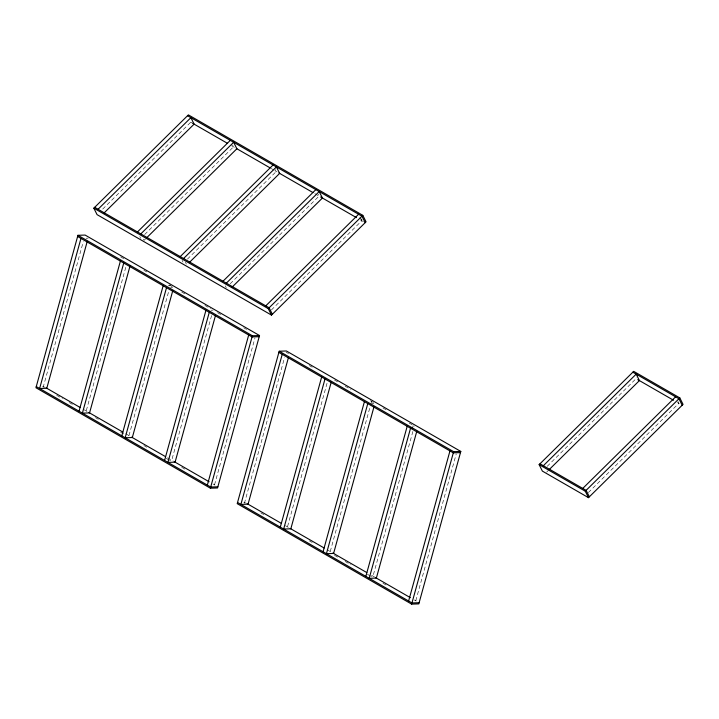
<?xml version="1.0" encoding="UTF-8"?>
<svg xmlns="http://www.w3.org/2000/svg" width="719" height="719" viewBox="0 0 719 719"><rect width="100%" height="100%" fill="white"/><g stroke="black" fill="none" stroke-linecap="round" stroke-linejoin="round"><path stroke-width="0.54" stroke-dasharray="3.6 2.7" d="M43.113 387.514L83.296 241.638M125.762 267.351L86.208 410.971L84.159 411.034M128.971 435.597L168.83 290.907M211.602 315.533L171.742 460.232L169.693 460.304M214.514 484.867L254.966 338.011M244.379 503.426L284.562 357.559M327.028 383.263L287.474 526.883L285.425 526.955M330.237 551.518L370.393 405.741M370.689 404.662L371.579 401.418L369.539 401.49M412.868 431.454L373.008 576.144L370.959 576.216M415.78 600.778L456.232 453.923M102.691 209.094L191.622 121.349M144.663 234.511L233.531 146.829L232.605 144.986M145.633 238.789L144.052 240.353L143.126 238.51M187.434 259.137L276.303 171.464L275.377 169.612M230.206 283.771L319.074 196.089L318.149 194.247M271.387 309.97L361.837 220.724L360.911 218.882M547.195 466.334L636.926 377.808M546.584 472.185L548.166 470.621M588.376 492.533L678.835 403.296L677.909 401.445M86.091 238.241L88.131 238.169M168.273 285.569L170.313 285.506M170.601 287.537L172.65 287.474M211.035 310.204L213.085 310.141M42.538 386.364L45.378 387.451M371.867 403.449L373.916 403.386M412.302 426.115L414.351 426.052M243.804 502.284L246.644 503.372M359.275 217.902L362.178 219.574M190.76 122.194L193.276 123.65M231.464 145.642L234.367 147.314M271.198 168.525L274.101 170.196M275.071 170.754L277.013 171.868M314.805 193.636L319.649 196.431M360.345 219.87L365.198 222.656M677.388 402.46L679.302 403.566M120.63 256.89L124.513 259.128M143.89 270.29L146.802 271.962M169.091 284.796L172.964 287.025M181.682 292.049L185.565 294.287M204.942 305.449L210.757 308.793M217.542 312.702L221.416 314.931M243.705 327.774L246.608 329.446M286.045 352.157L288.562 353.604M309.305 365.549L312.208 367.229M334.497 380.063L338.37 382.292M345.156 386.202L350.971 389.545M370.357 400.708L374.231 402.946M382.948 407.97L386.831 410.198M409.12 423.033L412.023 424.713M84.132 409.776L87.044 411.448M125.807 433.773L129.681 436.011M167.473 457.778L173.423 461.203M213.022 484.004L214.963 485.118M285.398 525.697L288.31 527.369M327.073 549.693L330.947 551.922M371.651 575.362L374.689 577.114M414.288 599.925L416.229 601.039M56.675 395.324L62.49 398.677M69.276 402.577L73.149 404.815M95.438 417.649L98.35 419.321M120.639 432.155L124.513 434.393M143.899 445.555L146.802 447.227M166.179 458.389L169.091 460.061M181.691 467.323L185.565 469.552M260.853 512.917L263.756 514.588M309.305 540.814L312.217 542.494M334.497 555.329L338.379 557.558M345.165 561.467L350.971 564.819M367.445 574.301L370.357 575.982M382.957 583.235L386.831 585.464M225.308 285.838L226.233 287.69M185.43 262.21L186.356 264.062M182.078 260.278L183.003 262.129M139.774 236.578L140.699 238.42"/><path stroke-width="1.08" d="M77.94 235.302L35.95 387.748L210.379 488.201L217.542 487.967L259.532 335.53L85.103 235.068L77.94 235.302L252.369 335.764L259.532 335.53M80.968 238.411L39.626 388.503L46.789 388.269L87.242 241.413M79.045 411.205L120.388 261.105M123.74 263.037L82.397 413.137L89.56 412.904L130.013 266.048M121.808 435.84L163.15 285.74M166.511 287.672L125.169 437.772L132.332 437.529L172.776 290.674M164.579 460.466L205.922 310.374M209.274 312.307L167.931 462.398L175.094 462.164L215.547 315.308M207.351 485.1L248.693 335M210.379 488.201L252.369 335.764M279.206 351.223L237.216 503.659L411.645 604.122L418.809 603.888L460.798 451.442L286.369 350.98L279.206 351.223L453.635 451.676L460.798 451.442M282.234 354.323L240.892 504.423L248.055 504.181L288.508 357.325M280.311 527.117L321.654 377.026M325.006 378.958L283.663 529.049L290.827 528.816L331.279 381.96M323.074 551.752L364.416 401.651M367.777 403.584L326.435 553.684L333.598 553.45L374.042 406.594M365.845 576.386L407.188 426.286M416.813 431.22L376.361 578.076L369.198 578.319L410.54 428.218L412.589 428.156M408.617 601.012L449.959 450.921M411.645 604.122L453.635 451.676M93.83 208.168L188.387 114.878L362.816 215.341L366.052 221.812L271.494 315.102L97.065 214.639L93.83 208.168L268.259 308.631L271.494 315.102M98.045 209.256L190.877 117.664L194.121 124.126L103.662 213.372M137.455 231.958L230.296 140.367M140.816 233.891L233.648 142.29L236.884 148.761L146.433 238.007M180.226 256.584L273.067 164.993M183.579 258.516L276.42 166.925L279.655 173.396L189.196 262.633M222.998 281.219L315.83 189.627M226.35 283.151L319.191 191.56L322.427 198.022L231.967 287.267M265.769 305.854L358.601 214.262M268.259 308.631L362.816 215.341M539.133 464.636L633.691 371.346L679.815 397.904L683.05 404.375L588.493 497.665L542.369 471.098L539.133 464.636L585.257 491.194L588.493 497.665M543.348 465.714L636.18 374.123L639.416 380.594L548.965 469.831M582.758 488.417L675.599 396.825M585.257 491.194L679.815 397.904M259.208 336.699L252.045 336.932L77.616 236.479M460.475 452.619L453.312 452.853L278.882 352.391M217.866 486.799L210.703 487.033L36.274 386.57M419.132 602.711L411.969 602.944L237.54 502.491M187.524 115.732L361.954 216.194L365.198 222.656M632.828 372.19L678.952 398.757L682.187 405.219M192.701 123.317L227.59 143.405M236.308 148.429L270.227 167.958M278.945 172.982L312.864 192.521M320.62 196.988L356.471 217.632M637.744 379.623L673.541 400.24M94.692 207.324L269.122 307.786L272.357 314.248M539.987 463.782L586.111 490.349L589.355 496.811M46.34 388.008L80.258 407.547M88.985 412.571L122.895 432.101M131.622 437.125L165.541 456.655M174.259 461.679L209.148 481.775M247.606 503.929L281.524 523.459M290.251 528.483L324.161 548.013M332.888 553.037L366.807 572.576M375.525 577.6L410.414 597.687"/></g></svg>
